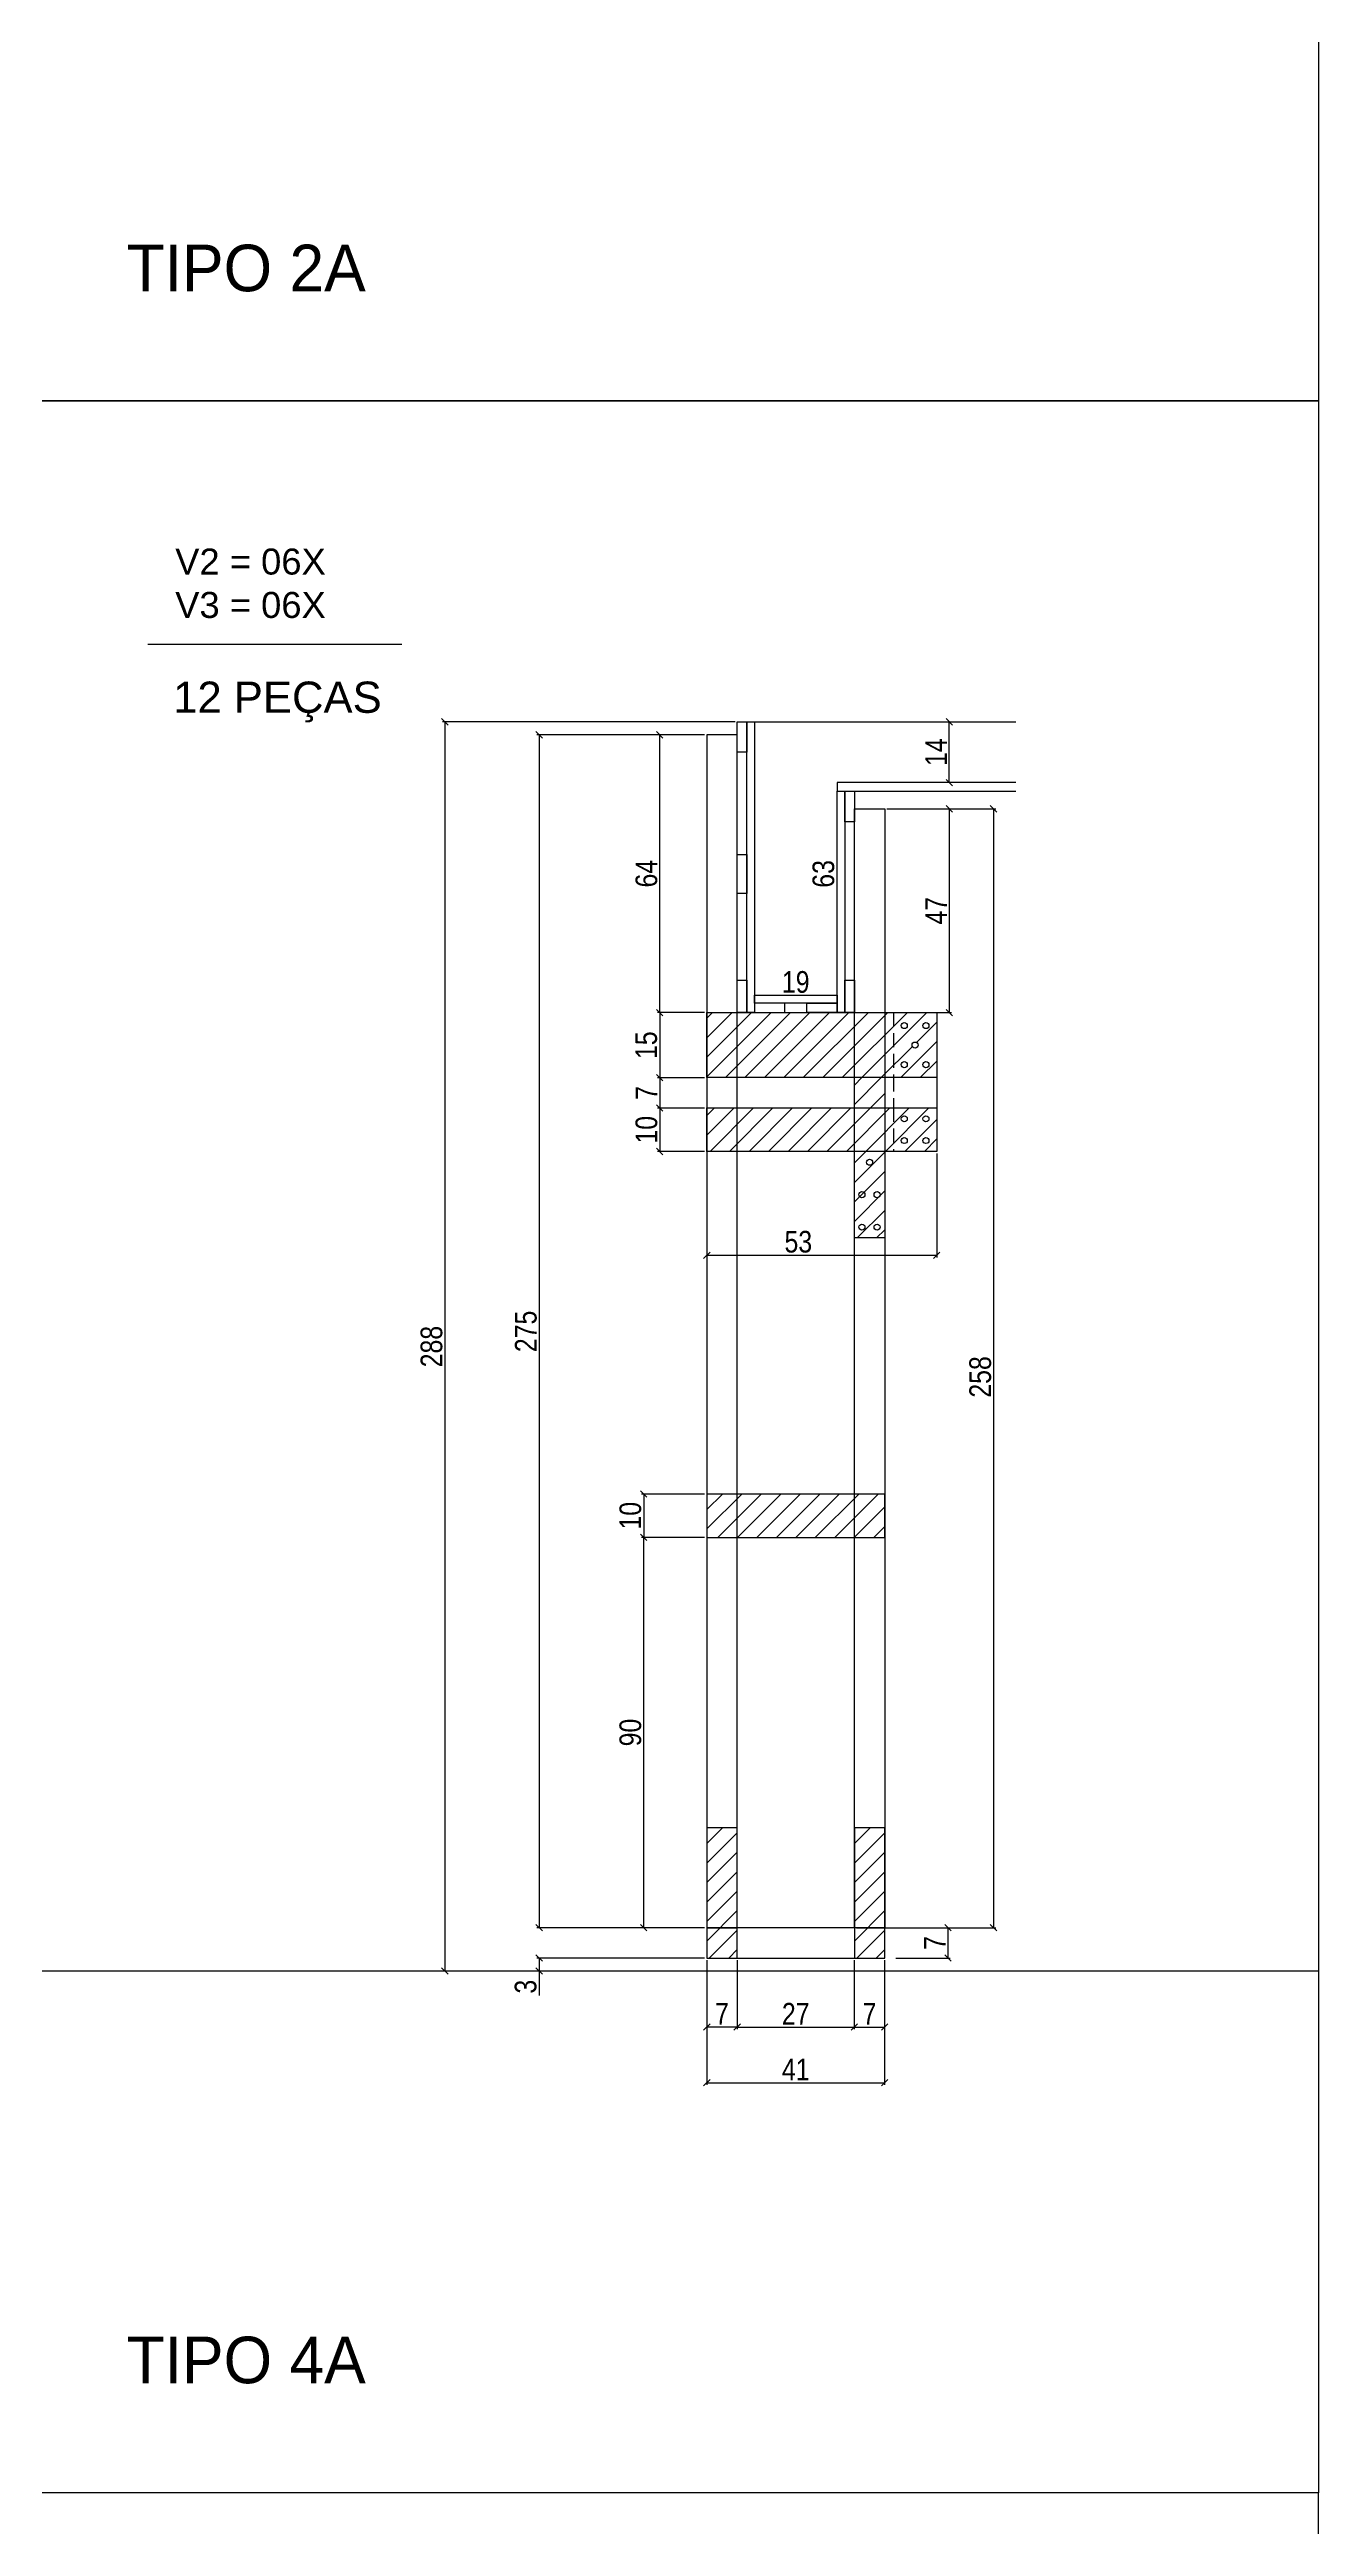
# Model space of a CAD drawing. Extents: x 16965 to 24320, y 205100 to 209880.
# Drawn here: x 19225 to 19810, y 207596 to 208738 of the extents above; entities that cross this region are included whole.
import ezdxf

# ---------------------------------------------------------------- set-up
doc = ezdxf.new("R2010")
doc.units = 0
doc.linetypes.add('DASHED2', pattern=[9.525, 6.35, -3.175])
doc.layers.get('0').update_dxf_attribs({"linetype": 'CONTINUOUS'})
doc.layers.get('DEFPOINTS').update_dxf_attribs({"linetype": 'CONTINUOUS'})
for name, color, linetype in [('8', 111, 'CONTINUOUS'), ('COTA', 241, 'CONTINUOUS'), ('detalhes', 4, 'CONTINUOUS'), ('HACHURA', 8, 'CONTINUOUS'), ('TIRAS REESCORAMENTO', 252, 'CONTINUOUS'), ('VIGAS', 3, 'CONTINUOUS')]:
    doc.layers.add(name, color=color, linetype=linetype)
doc.styles.add('COTA TECNICA 2X', font='techl___.ttf', dxfattribs={"height": 10})
doc.styles.add('R80-50', font='arial.ttf', dxfattribs={"height": 10})
doc.styles.add('ROMAS860', font='ROMAS860.SHX', dxfattribs={"height": 8.5})
doc.dimstyles.new('SECAO', dxfattribs={"dimscale": 0.333333, "dimtxt": 5, "dimasz": 9, "dimexe": 3, "dimexo": 3, "dimgap": 3, "dimtad": 1, "dimdec": 1, "dimlfac": 0.5, "dimzin": 12, "dimdsep": 46, "dimtxsty": 'COTA TECNICA 2X', "dimblk1": 'OBLIQUE', "dimblk2": 'OBLIQUE', "dimsah": 1, "dimcen": 0.9, "dimclrd": 4, "dimclre": 4, "dimclrt": 240, "dimadec": 1, "dimazin": 3, "dimtfac": 1, "dimtdec": 1, "dimtmove": 0, "dimatfit": 3, "dimfxl": 1, "dimtolj": 1, "dimtzin": 12, "dimarcsym": 0})
pattern_1 = [(45, (-4063.8254, 9970.6025), (-4.49012806, 4.49012806), [])]

# ---------------------------------------------------------------- blocks, each defined once
blk = doc.blocks.new('_Oblique')
at = {"color": 0, "linetype": 'ByBlock', "lineweight": -2}
blk.add_line((-0.5, -0.5), (0.5, 0.5), dxfattribs=at)
blk = doc.blocks.new('*D2922')
at = {"layer": 'DEFPOINTS', "color": 0, "transparency": 16777216}
for p in [(19528, 208422), (19450.7, 207871.9), (19528, 207871.9)]:
    blk.add_point(p, dxfattribs=at)
at = {"layer": 'detalhes', "color": 4, "lineweight": -2, "transparency": 16777216}
for p, q in [((19527, 208422), (19449.7, 208422)), ((19450.7, 208422), (19450.7, 207871.9)), ((19527, 207871.9), (19449.7, 207871.9))]:
    blk.add_line(p, q, dxfattribs=at)
at = {"layer": 'detalhes', "color": 4, "lineweight": -2, "transparency": 16777216, "xscale": 3, "yscale": 3, "zscale": 3}
for p, rotation in [((19450.7, 208422), 90), ((19450.7, 207871.9), 270)]:
    blk.add_blockref('_Oblique', p, dxfattribs=dict(at, rotation=rotation))
at = {"layer": 'detalhes', "color": 240, "transparency": 16777216, "insert": (19444.6, 208146.9), "char_height": 10, "attachment_point": 5, "rotation": 90, "style": 'COTA TECNICA 2X'}
blk.add_mtext('\\A1;275', dxfattribs=at)
blk = doc.blocks.new('*D2923')
at = {"layer": 'DEFPOINTS', "color": 0, "transparency": 16777216}
for p in [(19528, 207857.9), (19610, 207857.9), (19610, 207800.4)]:
    blk.add_point(p, dxfattribs=at)
at = {"layer": 'detalhes', "color": 4, "lineweight": -2, "transparency": 16777216}
for p, q in [((19528, 207856.9), (19528, 207799.4)), ((19610, 207856.9), (19610, 207799.4)), ((19528, 207800.4), (19610, 207800.4))]:
    blk.add_line(p, q, dxfattribs=at)
at = {"layer": 'detalhes', "color": 4, "lineweight": -2, "transparency": 16777216, "xscale": 3, "yscale": 3, "zscale": 3, "rotation": 180}
blk.add_blockref('_Oblique', (19528, 207800.4), dxfattribs=at)
at = {"layer": 'detalhes', "color": 4, "lineweight": -2, "transparency": 16777216, "xscale": 3, "yscale": 3, "zscale": 3}
blk.add_blockref('_Oblique', (19610, 207800.4), dxfattribs=at)
at = {"layer": 'detalhes', "color": 240, "transparency": 16777216, "insert": (19569, 207806.5), "char_height": 10, "attachment_point": 5, "style": 'COTA TECNICA 2X'}
blk.add_mtext('\\A1;41', dxfattribs=at)
blk = doc.blocks.new('*D2924')
at = {"layer": 'DEFPOINTS', "color": 0, "transparency": 16777216}
for p in [(19542, 207857.9), (19596, 207857.9), (19596, 207826.1)]:
    blk.add_point(p, dxfattribs=at)
at = {"layer": 'detalhes', "color": 4, "lineweight": -2, "transparency": 16777216}
for p, q in [((19542, 207856.9), (19542, 207825.1)), ((19596, 207856.9), (19596, 207825.1)), ((19542, 207826.1), (19596, 207826.1))]:
    blk.add_line(p, q, dxfattribs=at)
at = {"layer": 'detalhes', "color": 4, "lineweight": -2, "transparency": 16777216, "xscale": 3, "yscale": 3, "zscale": 3, "rotation": 180}
blk.add_blockref('_Oblique', (19542, 207826.1), dxfattribs=at)
at = {"layer": 'detalhes', "color": 4, "lineweight": -2, "transparency": 16777216, "xscale": 3, "yscale": 3, "zscale": 3}
blk.add_blockref('_Oblique', (19596, 207826.1), dxfattribs=at)
at = {"layer": 'detalhes', "color": 240, "transparency": 16777216, "insert": (19569, 207832.2), "char_height": 10, "attachment_point": 5, "style": 'COTA TECNICA 2X'}
blk.add_mtext('\\A1;27', dxfattribs=at)
blk = doc.blocks.new('*D2925')
at = {"layer": 'DEFPOINTS', "color": 0, "transparency": 16777216}
for p in [(19596, 207826.1), (19610, 207826.1), (19610, 207826.1)]:
    blk.add_point(p, dxfattribs=at)
at = {"layer": 'detalhes', "color": 4, "lineweight": -2, "transparency": 16777216}
blk.add_line((19596, 207826.1), (19610, 207826.1), dxfattribs=at)
at = {"layer": 'detalhes', "color": 4, "lineweight": -2, "transparency": 16777216, "xscale": 3, "yscale": 3, "zscale": 3, "rotation": 180}
blk.add_blockref('_Oblique', (19596, 207826.1), dxfattribs=at)
at = {"layer": 'detalhes', "color": 4, "lineweight": -2, "transparency": 16777216, "xscale": 3, "yscale": 3, "zscale": 3}
blk.add_blockref('_Oblique', (19610, 207826.1), dxfattribs=at)
at = {"layer": 'detalhes', "color": 240, "transparency": 16777216, "insert": (19603, 207832.2), "char_height": 10, "attachment_point": 5, "style": 'COTA TECNICA 2X'}
blk.add_mtext('\\A1;7', dxfattribs=at)
blk = doc.blocks.new('*D2926')
at = {"layer": 'DEFPOINTS', "color": 0, "transparency": 16777216}
for p in [(19528, 207826.1), (19528, 207826.1), (19542, 207826.1)]:
    blk.add_point(p, dxfattribs=at)
at = {"layer": 'detalhes', "color": 4, "lineweight": -2, "transparency": 16777216}
blk.add_line((19542, 207826.1), (19528, 207826.1), dxfattribs=at)
at = {"layer": 'detalhes', "color": 4, "lineweight": -2, "transparency": 16777216, "xscale": 3, "yscale": 3, "zscale": 3, "rotation": 180}
blk.add_blockref('_Oblique', (19528, 207826.1), dxfattribs=at)
at = {"layer": 'detalhes', "color": 4, "lineweight": -2, "transparency": 16777216, "xscale": 3, "yscale": 3, "zscale": 3}
blk.add_blockref('_Oblique', (19542, 207826.1), dxfattribs=at)
at = {"layer": 'detalhes', "color": 240, "transparency": 16777216, "insert": (19535, 207832.2), "char_height": 10, "attachment_point": 5, "style": 'COTA TECNICA 2X'}
blk.add_mtext('\\A1;7', dxfattribs=at)
blk = doc.blocks.new('*D2927')
at = {"layer": 'DEFPOINTS', "color": 0, "transparency": 16777216}
for p in [(19528, 208071.9), (19498.9, 208051.9), (19528, 208051.9)]:
    blk.add_point(p, dxfattribs=at)
at = {"layer": 'detalhes', "color": 4, "lineweight": -2, "transparency": 16777216}
for p, q in [((19527, 208071.9), (19497.9, 208071.9)), ((19498.9, 208071.9), (19498.9, 208051.9)), ((19527, 208051.9), (19497.9, 208051.9))]:
    blk.add_line(p, q, dxfattribs=at)
at = {"layer": 'detalhes', "color": 4, "lineweight": -2, "transparency": 16777216, "xscale": 3, "yscale": 3, "zscale": 3}
for p, rotation in [((19498.9, 208071.9), 90), ((19498.9, 208051.9), 270)]:
    blk.add_blockref('_Oblique', p, dxfattribs=dict(at, rotation=rotation))
at = {"layer": 'detalhes', "color": 240, "transparency": 16777216, "insert": (19492.8, 208061.9), "char_height": 10, "attachment_point": 5, "rotation": 90, "style": 'COTA TECNICA 2X'}
blk.add_mtext('\\A1;10', dxfattribs=at)
blk = doc.blocks.new('*D2928')
at = {"layer": 'DEFPOINTS', "color": 0, "transparency": 16777216}
for p in [(19506.3, 208422), (19528, 208422), (19528, 208293.9)]:
    blk.add_point(p, dxfattribs=at)
at = {"layer": 'detalhes', "color": 4, "lineweight": -2, "transparency": 16777216}
for p, q in [((19527, 208422), (19505.3, 208422)), ((19506.3, 208293.9), (19506.3, 208422)), ((19527, 208293.9), (19505.3, 208293.9))]:
    blk.add_line(p, q, dxfattribs=at)
at = {"layer": 'detalhes', "color": 4, "lineweight": -2, "transparency": 16777216, "xscale": 3, "yscale": 3, "zscale": 3}
for p, rotation in [((19506.3, 208422), 90), ((19506.3, 208293.9), 270)]:
    blk.add_blockref('_Oblique', p, dxfattribs=dict(at, rotation=rotation))
at = {"layer": 'detalhes', "color": 240, "transparency": 16777216, "insert": (19500.2, 208358), "char_height": 10, "attachment_point": 5, "rotation": 90, "style": 'COTA TECNICA 2X'}
blk.add_mtext('\\A1;64', dxfattribs=at)
blk = doc.blocks.new('*D2929')
at = {"layer": 'DEFPOINTS', "color": 0, "transparency": 16777216}
for p in [(19610, 208387.9), (19610, 208293.9), (19639.8, 208293.9)]:
    blk.add_point(p, dxfattribs=at)
at = {"layer": 'detalhes', "color": 4, "lineweight": -2, "transparency": 16777216}
for p, q in [((19611, 208387.9), (19640.8, 208387.9)), ((19639.8, 208387.9), (19639.8, 208293.9)), ((19611, 208293.9), (19640.8, 208293.9))]:
    blk.add_line(p, q, dxfattribs=at)
at = {"layer": 'detalhes', "color": 4, "lineweight": -2, "transparency": 16777216, "xscale": 3, "yscale": 3, "zscale": 3}
for p, rotation in [((19639.8, 208387.9), 90), ((19639.8, 208293.9), 270)]:
    blk.add_blockref('_Oblique', p, dxfattribs=dict(at, rotation=rotation))
at = {"layer": 'detalhes', "color": 240, "transparency": 16777216, "insert": (19633.7, 208340.9), "char_height": 10, "attachment_point": 5, "rotation": 90, "style": 'COTA TECNICA 2X'}
blk.add_mtext('\\A1;47', dxfattribs=at)
blk = doc.blocks.new('*D2930')
at = {"layer": 'DEFPOINTS', "color": 0, "transparency": 16777216}
for p in [(19542, 208428), (19407.2, 207851.9), (19528, 207851.9)]:
    blk.add_point(p, dxfattribs=at)
at = {"layer": 'detalhes', "color": 4, "lineweight": -2, "transparency": 16777216}
for p, q in [((19541, 208428), (19406.2, 208428)), ((19407.2, 208428), (19407.2, 207851.9)), ((19527, 207851.9), (19406.2, 207851.9))]:
    blk.add_line(p, q, dxfattribs=at)
at = {"layer": 'detalhes', "color": 4, "lineweight": -2, "transparency": 16777216, "xscale": 3, "yscale": 3, "zscale": 3}
for p, rotation in [((19407.2, 208428), 90), ((19407.2, 207851.9), 270)]:
    blk.add_blockref('_Oblique', p, dxfattribs=dict(at, rotation=rotation))
at = {"layer": 'detalhes', "color": 240, "transparency": 16777216, "insert": (19401.1, 208139.9), "char_height": 10, "attachment_point": 5, "rotation": 90, "style": 'COTA TECNICA 2X'}
blk.add_mtext('\\A1;288', dxfattribs=at)
blk = doc.blocks.new('*D2931')
at = {"layer": 'DEFPOINTS', "color": 0, "transparency": 16777216}
for p in [(19528, 207857.9), (19450.7, 207851.9), (19528, 207851.9)]:
    blk.add_point(p, dxfattribs=at)
at = {"layer": 'detalhes', "color": 4, "lineweight": -2, "transparency": 16777216}
for p, q in [((19527, 207857.9), (19449.7, 207857.9)), ((19450.7, 207857.9), (19450.7, 207851.9)), ((19527, 207851.9), (19449.7, 207851.9)), ((19450.7, 207851.9), (19450.7, 207840.6))]:
    blk.add_line(p, q, dxfattribs=at)
at = {"layer": 'detalhes', "color": 4, "lineweight": -2, "transparency": 16777216, "xscale": 3, "yscale": 3, "zscale": 3}
for p, rotation in [((19450.7, 207857.9), 90), ((19450.7, 207851.9), 270)]:
    blk.add_blockref('_Oblique', p, dxfattribs=dict(at, rotation=rotation))
at = {"layer": 'detalhes', "color": 240, "transparency": 16777216, "insert": (19444.5, 207844.7), "char_height": 10, "attachment_point": 5, "rotation": 90, "style": 'COTA TECNICA 2X'}
blk.add_mtext('\\A1;3', dxfattribs=at)
blk = doc.blocks.new('*D2932')
at = {"layer": 'DEFPOINTS', "color": 0, "transparency": 16777216}
for p in [(19565.1, 208428), (19588, 208428), (19565.1, 208301.9)]:
    blk.add_point(p, dxfattribs=at)
at = {"layer": 'detalhes', "color": 240, "transparency": 16777216, "insert": (19581.8, 208357.9), "char_height": 10, "attachment_point": 5, "rotation": 90, "style": 'COTA TECNICA 2X'}
blk.add_mtext('\\A1;63', dxfattribs=at)
blk = doc.blocks.new('*D2933')
at = {"layer": 'DEFPOINTS', "color": 0, "transparency": 16777216}
for p in [(19550, 208301.9), (19588, 208301.9), (19588, 208301.9)]:
    blk.add_point(p, dxfattribs=at)
at = {"layer": 'detalhes', "color": 240, "transparency": 16777216, "insert": (19569, 208308), "char_height": 10, "attachment_point": 5, "style": 'COTA TECNICA 2X'}
blk.add_mtext('\\A1;19', dxfattribs=at)
blk = doc.blocks.new('*D2934')
at = {"layer": 'DEFPOINTS', "color": 0, "transparency": 16777216}
for p in [(19498.9, 208051.9), (19528, 208051.9), (19527, 207871.9)]:
    blk.add_point(p, dxfattribs=at)
at = {"layer": 'detalhes', "color": 4, "lineweight": -2, "transparency": 16777216}
for p, q in [((19527, 208051.9), (19497.9, 208051.9)), ((19498.9, 207871.9), (19498.9, 208051.9)), ((19526, 207871.9), (19497.9, 207871.9))]:
    blk.add_line(p, q, dxfattribs=at)
at = {"layer": 'detalhes', "color": 4, "lineweight": -2, "transparency": 16777216, "xscale": 3, "yscale": 3, "zscale": 3}
for p, rotation in [((19498.9, 208051.9), 90), ((19498.9, 207871.9), 270)]:
    blk.add_blockref('_Oblique', p, dxfattribs=dict(at, rotation=rotation))
at = {"layer": 'detalhes', "color": 240, "transparency": 16777216, "insert": (19492.8, 207961.9), "char_height": 10, "attachment_point": 5, "rotation": 90, "style": 'COTA TECNICA 2X'}
blk.add_mtext('\\A1;90', dxfattribs=at)
blk = doc.blocks.new('*D2935')
at = {"layer": 'DEFPOINTS', "color": 0, "transparency": 16777216}
for p in [(19528, 208253.9), (19634, 208229.9), (19634, 208182)]:
    blk.add_point(p, dxfattribs=at)
at = {"layer": 'detalhes', "color": 4, "lineweight": -2, "transparency": 16777216}
for p, q in [((19528, 208252.9), (19528, 208181)), ((19634, 208228.9), (19634, 208181)), ((19528, 208182), (19634, 208182))]:
    blk.add_line(p, q, dxfattribs=at)
at = {"layer": 'detalhes', "color": 4, "lineweight": -2, "transparency": 16777216, "xscale": 3, "yscale": 3, "zscale": 3, "rotation": 180}
blk.add_blockref('_Oblique', (19528, 208182), dxfattribs=at)
at = {"layer": 'detalhes', "color": 4, "lineweight": -2, "transparency": 16777216, "xscale": 3, "yscale": 3, "zscale": 3}
blk.add_blockref('_Oblique', (19634, 208182), dxfattribs=at)
at = {"layer": 'detalhes', "color": 240, "transparency": 16777216, "insert": (19570.2, 208188.2), "char_height": 10, "attachment_point": 5, "style": 'COTA TECNICA 2X'}
blk.add_mtext('\\A1;53', dxfattribs=at)
blk = doc.blocks.new('*D2936')
at = {"layer": 'DEFPOINTS', "color": 0, "transparency": 16777216}
for p in [(19611, 208387.9), (19611, 207871.9), (19660.2, 207871.9)]:
    blk.add_point(p, dxfattribs=at)
at = {"layer": 'detalhes', "color": 4, "lineweight": -2, "transparency": 16777216}
for p, q in [((19612, 208387.9), (19661.2, 208387.9)), ((19660.2, 208387.9), (19660.2, 207871.9)), ((19612, 207871.9), (19661.2, 207871.9))]:
    blk.add_line(p, q, dxfattribs=at)
at = {"layer": 'detalhes', "color": 4, "lineweight": -2, "transparency": 16777216, "xscale": 3, "yscale": 3, "zscale": 3}
for p, rotation in [((19660.2, 208387.9), 90), ((19660.2, 207871.9), 270)]:
    blk.add_blockref('_Oblique', p, dxfattribs=dict(at, rotation=rotation))
at = {"layer": 'detalhes', "color": 240, "transparency": 16777216, "insert": (19654.1, 208125.9), "char_height": 10, "attachment_point": 5, "rotation": 90, "style": 'COTA TECNICA 2X'}
blk.add_mtext('\\A1;258', dxfattribs=at)
blk = doc.blocks.new('*D2894')
at = {"layer": 'DEFPOINTS', "color": 0, "transparency": 16777216}
for p in [(19596, 207871.9), (19614.1, 207857.9), (19639.2, 207857.9)]:
    blk.add_point(p, dxfattribs=at)
at = {"layer": 'detalhes', "color": 4, "lineweight": -2, "transparency": 16777216}
for p, q in [((19597, 207871.9), (19640.2, 207871.9)), ((19639.2, 207871.9), (19639.2, 207857.9)), ((19615.1, 207857.9), (19640.2, 207857.9))]:
    blk.add_line(p, q, dxfattribs=at)
at = {"layer": 'detalhes', "color": 4, "lineweight": -2, "transparency": 16777216, "xscale": 3, "yscale": 3, "zscale": 3}
for p, rotation in [((19639.2, 207871.9), 90), ((19639.2, 207857.9), 270)]:
    blk.add_blockref('_Oblique', p, dxfattribs=dict(at, rotation=rotation))
at = {"layer": 'detalhes', "color": 240, "transparency": 16777216, "insert": (19633.1, 207864.9), "char_height": 10, "attachment_point": 5, "rotation": 90, "style": 'COTA TECNICA 2X'}
blk.add_mtext('\\A1;7', dxfattribs=at)
blk = doc.blocks.new('*D2895')
at = {"layer": 'DEFPOINTS', "color": 0, "transparency": 16777216}
for p in [(19528, 208293.9), (19506.3, 208263.9), (19528, 208263.9)]:
    blk.add_point(p, dxfattribs=at)
at = {"layer": 'detalhes', "color": 4, "lineweight": -2, "transparency": 16777216}
for p, q in [((19527, 208293.9), (19505.3, 208293.9)), ((19506.3, 208293.9), (19506.3, 208263.9)), ((19527, 208263.9), (19505.3, 208263.9))]:
    blk.add_line(p, q, dxfattribs=at)
at = {"layer": 'detalhes', "color": 4, "lineweight": -2, "transparency": 16777216, "xscale": 3, "yscale": 3, "zscale": 3}
for p, rotation in [((19506.3, 208293.9), 90), ((19506.3, 208263.9), 270)]:
    blk.add_blockref('_Oblique', p, dxfattribs=dict(at, rotation=rotation))
at = {"layer": 'detalhes', "color": 240, "transparency": 16777216, "insert": (19500.1, 208278.9), "char_height": 10, "attachment_point": 5, "rotation": 90, "style": 'COTA TECNICA 2X'}
blk.add_mtext('\\A1;15', dxfattribs=at)
blk = doc.blocks.new('*D2896')
at = {"layer": 'DEFPOINTS', "color": 0, "transparency": 16777216}
for p in [(19528, 208249.9), (19506.3, 208229.9), (19528, 208229.9)]:
    blk.add_point(p, dxfattribs=at)
at = {"layer": 'detalhes', "color": 4, "lineweight": -2, "transparency": 16777216}
for p, q in [((19527, 208249.9), (19505.3, 208249.9)), ((19506.3, 208249.9), (19506.3, 208229.9)), ((19527, 208229.9), (19505.3, 208229.9))]:
    blk.add_line(p, q, dxfattribs=at)
at = {"layer": 'detalhes', "color": 4, "lineweight": -2, "transparency": 16777216, "xscale": 3, "yscale": 3, "zscale": 3}
for p, rotation in [((19506.3, 208249.9), 90), ((19506.3, 208229.9), 270)]:
    blk.add_blockref('_Oblique', p, dxfattribs=dict(at, rotation=rotation))
at = {"layer": 'detalhes', "color": 240, "transparency": 16777216, "insert": (19500.2, 208239.9), "char_height": 10, "attachment_point": 5, "rotation": 90, "style": 'COTA TECNICA 2X'}
blk.add_mtext('\\A1;10', dxfattribs=at)
blk = doc.blocks.new('*D2897')
at = {"layer": 'DEFPOINTS', "color": 0, "transparency": 16777216}
for p in [(19528, 208263.9), (19506.3, 208249.9), (19528, 208249.9)]:
    blk.add_point(p, dxfattribs=at)
at = {"layer": 'detalhes', "color": 4, "lineweight": -2, "transparency": 16777216}
for p, q in [((19527, 208263.9), (19505.3, 208263.9)), ((19506.3, 208263.9), (19506.3, 208249.9)), ((19527, 208249.9), (19505.3, 208249.9))]:
    blk.add_line(p, q, dxfattribs=at)
at = {"layer": 'detalhes', "color": 4, "lineweight": -2, "transparency": 16777216, "xscale": 3, "yscale": 3, "zscale": 3}
for p, rotation in [((19506.3, 208263.9), 90), ((19506.3, 208249.9), 270)]:
    blk.add_blockref('_Oblique', p, dxfattribs=dict(at, rotation=rotation))
at = {"layer": 'detalhes', "color": 240, "transparency": 16777216, "insert": (19500.2, 208256.9), "char_height": 10, "attachment_point": 5, "rotation": 90, "style": 'COTA TECNICA 2X'}
blk.add_mtext('\\A1;7', dxfattribs=at)
blk = doc.blocks.new('*D2938')
at = {"layer": 'DEFPOINTS', "color": 0, "transparency": 16777216}
for p in [(19639.8, 208428), (19639.8, 208428), (19639.8, 208400)]:
    blk.add_point(p, dxfattribs=at)
at = {"layer": 'detalhes', "color": 4, "lineweight": -2, "transparency": 16777216}
for p, q in [((19639.8, 208400), (19639.8, 208428)), ((19640.8, 208428), (19640.8, 208428)), ((19640.8, 208400), (19640.8, 208400))]:
    blk.add_line(p, q, dxfattribs=at)
at = {"layer": 'detalhes', "color": 4, "lineweight": -2, "transparency": 16777216, "xscale": 3, "yscale": 3, "zscale": 3}
for p, rotation in [((19639.8, 208428), 90), ((19639.8, 208400), 270)]:
    blk.add_blockref('_Oblique', p, dxfattribs=dict(at, rotation=rotation))
at = {"layer": 'detalhes', "color": 240, "transparency": 16777216, "insert": (19633.7, 208414), "char_height": 10, "attachment_point": 5, "rotation": 90, "style": 'COTA TECNICA 2X'}
blk.add_mtext('\\A1;14', dxfattribs=at)

msp = doc.modelspace()

# ---------------------------------------------------------------- hatches: boundary and pattern name
at = {"layer": 'COTA'}
h = msp.add_hatch(dxfattribs=at)
h.set_pattern_fill('ANSI31', color=256, scale=2, style=0)
h.set_pattern_definition(pattern_1)
h.paths.add_polyline_path([(19634.03, 208293.93), (19528.03, 208293.93), (19528.03, 208263.93), (19634.03, 208263.93)])
edge = h.paths.add_edge_path(flags=16)
edge.add_arc((19619.03, 208269.93), 1.4, 0, 360)
edge = h.paths.add_edge_path(flags=16)
edge.add_arc((19624.03, 208278.93), 1.4, 0, 360)
edge = h.paths.add_edge_path(flags=16)
edge.add_arc((19619.03, 208287.93), 1.4, 0, 360)
edge = h.paths.add_edge_path(flags=16)
edge.add_arc((19629.03, 208269.93), 1.4, 0, 360)
edge = h.paths.add_edge_path(flags=16)
edge.add_arc((19629.03, 208287.93), 1.4, 0, 360)
h = msp.add_hatch(dxfattribs=at)
h.set_pattern_fill('ANSI31', color=256, scale=2, style=0)
h.set_pattern_definition(pattern_1)
h.paths.add_polyline_path([(19596.03, 208263.93), (19596.03, 208249.93), (19610.03, 208249.93), (19610.03, 208263.93)])
h = msp.add_hatch(dxfattribs=at)
h.set_pattern_fill('ANSI31', color=256, scale=2, style=0)
h.set_pattern_definition(pattern_1)
h.paths.add_polyline_path([(19634.03, 208249.93), (19528.03, 208249.93), (19528.03, 208229.93), (19634.03, 208229.93)])
edge = h.paths.add_edge_path(flags=16)
edge.add_arc((19619.03, 208244.93), 1.4, 0, 360)
edge = h.paths.add_edge_path(flags=16)
edge.add_arc((19619.03, 208234.93), 1.4, 0, 360)
edge = h.paths.add_edge_path(flags=16)
edge.add_arc((19629.03, 208244.93), 1.4, 0, 360)
edge = h.paths.add_edge_path(flags=16)
edge.add_arc((19629.03, 208234.93), 1.4, 0, 360)
h = msp.add_hatch(dxfattribs=at)
h.set_pattern_fill('ANSI31', color=256, scale=2, style=0)
h.set_pattern_definition(pattern_1)
h.paths.add_polyline_path([(19596.03, 208189.98), (19610.03, 208189.98), (19610.03, 208229.93), (19596.03, 208229.93)])
h = msp.add_hatch(dxfattribs=at)
h.set_pattern_fill('ANSI31', color=256, scale=2, style=0)
h.set_pattern_definition([(45, (-4063.8254, 9950.6025), (-4.49012806, 4.49012806), [])])
h.paths.add_polyline_path([(19610.03, 208071.9), (19528.03, 208071.9), (19528.03, 208051.9), (19610.03, 208051.9)])
h = msp.add_hatch(dxfattribs=at)
h.set_pattern_fill('ANSI31', color=256, scale=2, style=0)
h.set_pattern_definition([(45, (-316.192, 202048.692), (-4.490128, 4.490128), [])])
h.paths.add_polyline_path([(19528.03, 207857.88), (19542.03, 207857.88), (19542.03, 207917.88), (19528.03, 207917.88)])
h = msp.add_hatch(dxfattribs=at)
h.set_pattern_fill('ANSI31', color=256, scale=2, style=0)
h.set_pattern_definition([(45, (-248.192, 202048.692), (-4.490128, 4.490128), [])])
h.paths.add_polyline_path([(19596.03, 207857.88), (19610.03, 207857.88), (19610.03, 207917.88), (19596.03, 207917.88)])

# ---------------------------------------------------------------- linework, layer by layer
at = {"linetype": 'Continuous'}
msp.add_line((19634.03, 208263.93), (19634.03, 208249.93), dxfattribs=at)
msp.add_line((19610.03, 208189.98), (19596.03, 208189.98))
at = {"color": 6}
msp.add_lwpolyline([(19810.01, 208576.06), (19213.2, 208576.06), (19213.2, 209540.84), (19810.01, 209540.84)], close=True, dxfattribs=at)
at = {"linetype": 'Continuous'}
for points in [[(19528.03, 207871.88), (19542.03, 207871.88), (19542.03, 208421.98), (19528.03, 208421.98)], [(19610.03, 207871.88), (19596.03, 207871.88), (19596.03, 208387.85), (19610.03, 208387.85)], [(19634.03, 208263.93), (19528.03, 208263.93), (19528.03, 208293.93), (19634.03, 208293.93)], [(19634.03, 208229.93), (19528.03, 208229.93), (19528.03, 208249.93), (19634.03, 208249.93)], [(19528.03, 207857.88), (19542.03, 207857.88), (19542.03, 207917.88), (19528.03, 207917.88)], [(19596.03, 207857.88), (19610.03, 207857.88), (19610.03, 207917.88), (19596.03, 207917.88)]]:
    msp.add_lwpolyline(points, close=True, dxfattribs=at)
for points in [[(19528.03, 208051.9), (19610.03, 208051.9), (19610.03, 208071.9), (19528.03, 208071.9), (19528.03, 208051.9)], [(19550.03, 207857.88), (19610.03, 207857.88), (19610.03, 207871.88), (19528.03, 207871.88), (19528.03, 207857.88), (19550.03, 207857.88)]]:
    msp.add_lwpolyline(points, dxfattribs=at)
at = {"color": 55, "true_color": 0x999b37}
msp.add_lwpolyline([(19213.2, 206646.49), (19810.01, 206646.49), (19810.01, 207611.27), (19213.2, 207611.27)], close=True, dxfattribs=at)
for centre in [(19619.03, 208287.93), (19624.03, 208278.93), (19629.03, 208287.93), (19619.03, 208269.93), (19629.03, 208269.93), (19619.03, 208244.93), (19629.03, 208244.93), (19619.03, 208234.93), (19629.03, 208234.93), (19603.03, 208224.93), (19599.53, 208209.95), (19606.53, 208209.95), (19599.53, 208194.98), (19606.53, 208194.98)]:
    msp.add_circle(centre, 1.4)
at = {"layer": '8', "color": 40, "linetype": 'Continuous', "true_color": 0xf8d731}
msp.add_lwpolyline([(19810.01, 207611.27), (19213.2, 207611.27), (19213.2, 208576.06), (19810.01, 208576.06)], close=True, dxfattribs=at)
at = {"layer": 'COTA', "linetype": 'DASHED2'}
for p, q in [((19614.03, 208293.93), (19614.03, 208263.93)), ((19614.03, 208263.93), (19614.03, 208249.93)), ((19614.03, 208249.93), (19614.03, 208229.93))]:
    msp.add_line(p, q, dxfattribs=at)
at = {"layer": 'HACHURA', "color": 7}
msp.add_line((19270.27, 208463.87), (19387.43, 208463.87), dxfattribs=at)
at = {"layer": 'TIRAS REESCORAMENTO', "linetype": 'ByBlock'}
for p, q in [((19550.03, 208427.98), (19670.51, 208427.98)), ((19810.01, 207851.88), (19213.2, 207851.88))]:
    msp.add_line(p, q, dxfattribs=at)
for points in [[(19542.03, 208427.98), (19546.43, 208427.98), (19546.43, 208413.98), (19542.03, 208413.98)], [(19591.63, 208395.98), (19596.03, 208395.98), (19596.03, 208381.98), (19591.63, 208381.98)], [(19542.03, 208366.8), (19546.43, 208366.8), (19546.43, 208348.8), (19542.03, 208348.8)], [(19542.03, 208308.93), (19546.43, 208308.93), (19546.43, 208293.93), (19542.03, 208293.93)], [(19588.03, 208298.33), (19550.03, 208298.33), (19550.03, 208301.93), (19588.03, 208301.93)], [(19591.63, 208308.93), (19596.03, 208308.93), (19596.03, 208293.93), (19591.63, 208293.93)], [(19563.99, 208293.93), (19563.99, 208298.33), (19550.03, 208298.33), (19550.03, 208293.93)], [(19574.06, 208293.93), (19574.06, 208298.33), (19588.03, 208298.33), (19588.03, 208293.93)]]:
    msp.add_lwpolyline(points, close=True, dxfattribs=at)
for points in [[(19550.03, 208293.93), (19546.43, 208293.93), (19546.43, 208427.98), (19550.03, 208427.98), (19550.03, 208293.93)], [(19670.51, 208399.98), (19588.03, 208399.98), (19588.03, 208395.98), (19670.51, 208395.98)], [(19591.63, 208293.93), (19588.03, 208293.93), (19588.03, 208395.98), (19591.63, 208395.98), (19591.63, 208293.93)]]:
    msp.add_lwpolyline(points, dxfattribs=at)

# ---------------------------------------------------------------- texts
at = {"linetype": 'Continuous', "style": 'ROMAS860'}
for s, p in [('TIPO 2A', (19260.48, 208626.58)), ('TIPO 4A', (19260.48, 207661.79))]:
    msp.add_text(s, height=21.505, dxfattribs=at).set_placement(p)
at = {"layer": 'VIGAS', "color": 7, "attachment_point": 1, "style": 'R80-50'}
for s, width, insert, char_height in [('V2 = 06X\\PV3 = 06X', 124.324, (19282.89, 208507.94), 12), ('12 PEÇAS', 162.221, (19281.96, 208446.58), 14.4)]:
    msp.add_mtext_dynamic_manual_height_columns(s, width=width, gutter_width=50, heights=[0], dxfattribs=dict(at, insert=insert, char_height=char_height))

# ---------------------------------------------------------------- dimensions: what is measured, and where the dimension line sits
at = {"layer": 'detalhes', "color": 3}
for base, p1, p2, picture, middle in [((19407.232, 207851.8825), (19542.0265, 208427.9756), (19528.0265, 207851.8825), '*D2930', (19401.137, 208139.929)), ((19639.78, 208427.98), (19639.78, 208399.98), (19639.78, 208427.98), '*D2938', (19633.71, 208413.98)), ((19450.7355, 207871.8825), (19528.0265, 208421.9756), (19528.0265, 207871.8825), '*D2922', (19444.6258, 208146.929)), ((19506.26, 208421.98), (19528.03, 208293.93), (19528.03, 208421.98), '*D2928', (19500.15, 208357.95)), ((19639.78, 208293.93), (19610.03, 208387.85), (19610.03, 208293.93), '*D2929', (19633.71, 208340.89)), ((19506.26, 208263.93), (19528.03, 208293.93), (19528.03, 208263.93), '*D2895', (19500.15, 208278.93)), ((19506.26, 208249.93), (19528.03, 208263.93), (19528.03, 208249.93), '*D2897', (19500.18, 208256.93)), ((19506.26, 208229.93), (19528.03, 208249.93), (19528.03, 208229.93), '*D2896', (19500.15, 208239.93)), ((19498.93, 208051.9), (19528.03, 208071.9), (19528.03, 208051.9), '*D2927', (19492.82, 208061.9)), ((19498.93, 208051.9), (19527.03, 207871.88), (19528.03, 208051.9), '*D2934', (19492.8, 207961.89)), ((19639.17, 207857.88), (19596.03, 207871.88), (19614.08, 207857.88), '*D2894', (19633.1, 207864.88)), ((19450.74, 207851.88), (19528.03, 207857.88), (19528.03, 207851.88), '*D2931', (19444.52, 207844.72))]:
    dim = msp.add_linear_dim(base=base, p1=p1, p2=p2, angle=90, dimstyle='SECAO', dxfattribs=at)
    dim.commit()
    dim.dimension.update_dxf_attribs({"geometry": picture, "text_midpoint": middle})
dim = msp.add_linear_dim(base=(19588.03, 208427.98), p1=(19565.06, 208301.93), p2=(19565.06, 208427.98), angle=90, dimstyle='SECAO', override={"dimse1": 1, "dimse2": 1, "dimsd1": 1, "dimsd2": 1}, dxfattribs=at)
dim.commit()
dim.dimension.update_dxf_attribs({"geometry": '*D2932', "text_midpoint": (19588.03, 208357.9), "dimtype": 160})
dim = msp.add_linear_dim(base=(19660.25, 207871.88), p1=(19611.03, 208387.85), p2=(19611.03, 207871.88), angle=90, dimstyle='SECAO', dxfattribs=at)
dim.commit()
dim.dimension.update_dxf_attribs({"geometry": '*D2936', "text_midpoint": (19660.25, 208125.87), "dimtype": 160})
dim = msp.add_linear_dim(base=(19588.03, 208301.93), p1=(19550.03, 208301.93), p2=(19588.03, 208301.93), dimstyle='SECAO', override={"dimse1": 1, "dimse2": 1, "dimsd1": 1, "dimsd2": 1}, dxfattribs=at)
dim.commit()
dim.dimension.update_dxf_attribs({"geometry": '*D2933', "text_midpoint": (19569.03, 208301.93), "dimtype": 160})
for base, p1, p2, picture, middle in [((19634.03, 208182), (19528.03, 208253.93), (19634.03, 208229.93), '*D2935', (19570.16, 208182)), ((19610.03, 207800.43), (19528.03, 207857.88), (19610.03, 207857.88), '*D2923', (19569.03, 207800.43)), ((19596.03, 207826.14), (19542.03, 207857.88), (19596.03, 207857.88), '*D2924', (19569.03, 207826.14)), ((19610.03, 207826.14), (19596.03, 207826.14), (19610.03, 207826.14), '*D2925', (19603.03, 207826.14))]:
    dim = msp.add_linear_dim(base=base, p1=p1, p2=p2, dimstyle='SECAO', dxfattribs=at)
    dim.commit()
    dim.dimension.update_dxf_attribs({"geometry": picture, "text_midpoint": middle, "dimtype": 160})
dim = msp.add_linear_dim(base=(19528.03, 207826.14), p1=(19542.03, 207826.14), p2=(19528.03, 207826.14), dimstyle='SECAO', dxfattribs=at)
dim.commit()
dim.dimension.update_dxf_attribs({"geometry": '*D2926', "text_midpoint": (19535.03, 207832.22)})

doc.saveas('drawing.dxf')
